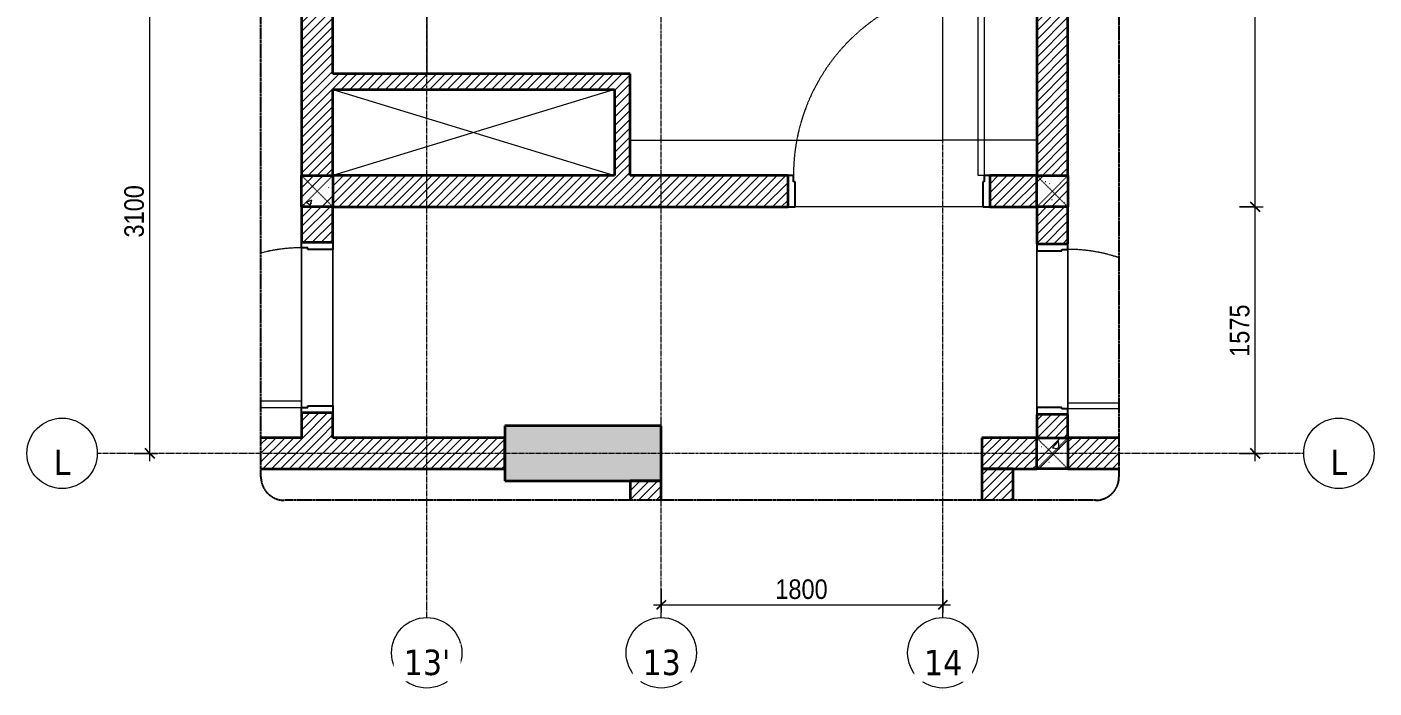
# Model space of a CAD drawing. Header units: millimetres. Extents: x 112507 to 177976, y -4970 to 80839.
# Drawn here: x 131336 to 139949, y 68437 to 72661 of the extents above; entities that cross this region are included whole.
import ezdxf

# ---------------------------------------------------------------- set-up
doc = ezdxf.new("R2010")
doc.units = ezdxf.units.MM
for name, pattern in [('Dash', [6, 3, -3]), ('Dash - Tight', [4.5, 3, -1.5]), ('Grid Line', [22.225, 12.7, -3.175, 3.175, -3.175]), ('Hidden', [7.14375, 4.7625, -2.38125])]:
    doc.linetypes.add(name, pattern=pattern)
for name, color, linetype, lineweight in [('0-2', 250, 'Continuous', 18), ('0-4', 90, 'Continuous', 5), ('A-ANNO-DIMS', 211, 'Continuous', 9), ('A-ANNO-DIMS-50', 211, 'Continuous', 9), ('A-DETL-GENF-1', 250, 'Continuous', 18), ('A-DETL-GENF-2', 92, 'Dash - Tight', 18), ('A-DETL-GENF-4', 92, 'Hidden', 25), ('A-DETL-THIN-1', 250, 'Continuous', 18), ('A-DOOR', 31, 'Continuous', 18), ('A-DOOR-1', 250, 'Continuous', 18), ('A-DOOR-2', 10, 'Continuous', 25), ('A-DOOR-FRAM', 31, 'Continuous', 25), ('A-FLOR', 192, 'Continuous', 18), ('A-FLOR-1', 250, 'Continuous', 18), ('A-WALL-1', 7, 'Continuous', 35), ('A-WALL-3', 113, 'Continuous', 35), ('A-WALL-PATT-1', 254, 'Continuous', 18), ('A-WALL-PATT-2', 111, 'Continuous', 18), ('P-SANR-FIXT-1', 250, 'Continuous', 18), ('P-SANR-FIXT-2', 253, 'Continuous', 18), ('S-COLS', 52, 'Continuous', 18), ('S-COLS-1', 9, 'Continuous', 5), ('S-COLS-2', 7, 'Continuous', 35), ('S-COLS-5', 52, 'Continuous', 35), ('S-COLS-HDLN', 52, 'Dash', 18), ('S-COLS-HDLN-1', 254, 'Continuous', 18), ('S-GRID-1', 1, 'Grid Line', 9), ('S-GRID-IDEN', 1, 'Continuous', 9)]:
    doc.layers.add(name, color=color, linetype=linetype, lineweight=lineweight)
doc.styles.add('Tahoma_B', font='tahomabd.ttf', dxfattribs={"height": 162.5})
doc.styles.add('UTM Avo', font='', dxfattribs={"width": 0.9, "height": 125})
doc.styles.get('UTM Avo').set_extended_font_data('UTM Avo')
doc.dimstyles.new('1_Dim_chi_tiet_2_5', dxfattribs={"dimscale": 304.8, "dimtxt": 124.912619, "dimasz": 0.19685, "dimexe": 0.164042, "dimexo": 0.0625, "dimgap": 0.016404, "dimtad": 1, "dimdec": 0, "dimrnd": 5, "dimzin": 0, "dimdsep": 46, "dimtxsty": 'UTM Avo', "dimblk1": 'OBLIQUE', "dimblk2": 'OBLIQUE', "dimsah": 1, "dimcen": 0.09, "dimdle": 0.164042, "dimazin": 0, "dimtfac": 1, "dimtdec": 4, "dimtix": 1, "dimtmove": 0, "dimatfit": 3, "dimfxl": 0.328084, "dimfxlon": 1, "dimtvp": 1, "dimtolj": 1, "dimtzin": 0, "dimarcsym": 2})
pattern_1 = [(45, (0, 0), (-28.284271, 28.284271), [])]
pattern_2 = [(230, (118952.5, 71611.94), (-364.3679, 31.8783), [38.1, -419.1]), (175, (118952.5, 71611.94), (70.4859, -382.1133), [30.48, -335.28]), (280.451, (118922.13, 71614.6), (-293.885, -350.2334), [32.38, -356.18]), (226.184, (118952.5, 71510.34), (-542.1585, 84.0858), [57.15, -628.65]), (276.636, (118907.3, 71517.34), (-474.8049, -494.8554), [48.57, -534.27]), (171.184, (118952.5, 71510.34), (-474.8102, -494.85), [45.72, -502.92]), (201, (118901.7, 71535.74), (-303.2285, 204.53046), [38.1, -419.1]), (146, (118901.7, 71535.74), (-123.6039, -368.376), [30.48, -335.28]), (251.451, (118876.42, 71552.78), (-426.8341, -163.8427), [32.38, -356.18]), (217.5, (118952.49, 71611.94), (-6.17665, -169.11015), [3.353, -327.863, 3.353, -673.557]), (217.5, (118952.49, 71611.94), (-6.17665, -169.11015), [-334.569, -337.007, 3.353, -333.197]), (187.5, (118952.5, 71611.94), (-133.63888, -200.3615), [3.353, -190.703, 3.353, -448.513]), (187.5, (118952.5, 71611.94), (-133.63888, -200.3615), [-197.409, -320.243, 3.353, -124.917]), (147.5, (119065.78, 71611.94), (-271.18182, 11.45836), [3.353, -123.647, 3.353, -392.887, -525.78]), (147.5, (119065.78, 71611.94), (-271.18182, 11.45836), [-523.24, 3.353, -522.427]), (137.5, (119116.58, 71611.94), (-296.2585, -50.85285), [3.353, -161.747, 3.353, -259.791, -373.38]), (137.5, (119116.58, 71611.94), (-296.2585, -50.85285), [-428.244, 3.353, -370.027]), (225, (118952.5, 71611.94), (125.72359, -125.72359), []), (225, (118952.5, 71421.44), (125.72359, -125.72359), [])]
pattern_3 = [(230, (114252.56, 71611.94), (-364.3679, 31.8783), [38.1, -419.1]), (175, (114252.56, 71611.94), (70.4859, -382.1133), [30.48, -335.28]), (280.451, (114222.2, 71614.6), (-293.885, -350.2334), [32.38, -356.18]), (226.184, (114252.56, 71510.34), (-542.1585, 84.0858), [57.15, -628.65]), (276.636, (114207.4, 71517.34), (-474.805, -494.8554), [48.57, -534.27]), (171.184, (114252.56, 71510.34), (-474.8102, -494.85), [45.72, -502.92]), (201, (114201.76, 71535.74), (-303.2285, 204.53046), [38.1, -419.1]), (146, (114201.76, 71535.74), (-123.6039, -368.376), [30.48, -335.28]), (251.451, (114176.5, 71552.78), (-426.8341, -163.8427), [32.38, -356.18]), (217.5, (114252.56, 71611.94), (-6.17665, -169.11015), [3.353, -327.863, 3.353, -673.557]), (217.5, (114252.56, 71611.94), (-6.17665, -169.11015), [-334.569, -337.007, 3.353, -333.197]), (187.5, (114252.56, 71611.94), (-133.63888, -200.3615), [3.353, -190.703, 3.353, -448.513]), (187.5, (114252.56, 71611.94), (-133.63888, -200.3615), [-197.409, -320.243, 3.353, -124.917]), (147.5, (114365.85, 71611.94), (-271.18182, 11.45836), [3.353, -123.647, 3.353, -392.887, -525.78]), (147.5, (114365.85, 71611.94), (-271.18182, 11.45836), [-523.24, 3.353, -522.427]), (137.5, (114416.65, 71611.94), (-296.2585, -50.85285), [3.353, -161.747, 3.353, -259.791, -373.38]), (137.5, (114416.65, 71611.94), (-296.2585, -50.85285), [-428.244, 3.353, -370.027]), (225, (114252.56, 71611.94), (125.72359, -125.72359), []), (225, (114252.56, 71421.44), (125.72359, -125.72359), [])]
pattern_4 = [(230, (118952.5, 69936.94), (-364.3679, 31.8783), [38.1, -419.1]), (175, (118952.5, 69936.94), (70.4859, -382.1133), [30.48, -335.28]), (280.451, (118922.13, 69939.6), (-293.885, -350.2334), [32.38, -356.18]), (226.184, (118952.5, 69835.34), (-542.1585, 84.0858), [57.15, -628.65]), (276.636, (118907.3, 69842.34), (-474.8049, -494.8554), [48.57, -534.27]), (171.184, (118952.5, 69835.34), (-474.8102, -494.85), [45.72, -502.92]), (201, (118901.7, 69860.74), (-303.2285, 204.53046), [38.1, -419.1]), (146, (118901.7, 69860.74), (-123.6039, -368.376), [30.48, -335.28]), (251.451, (118876.42, 69877.78), (-426.8341, -163.8427), [32.38, -356.18]), (217.5, (118952.49, 69936.94), (-6.17665, -169.11015), [3.353, -327.863, 3.353, -673.557]), (217.5, (118952.49, 69936.94), (-6.17665, -169.11015), [-334.569, -337.007, 3.353, -333.197]), (187.5, (118952.5, 69936.94), (-133.63888, -200.3615), [3.353, -190.703, 3.353, -448.513]), (187.5, (118952.5, 69936.94), (-133.63888, -200.3615), [-197.409, -320.243, 3.353, -124.917]), (147.5, (119065.78, 69936.94), (-271.18182, 11.45836), [3.353, -123.647, 3.353, -392.887, -525.78]), (147.5, (119065.78, 69936.94), (-271.18182, 11.45836), [-523.24, 3.353, -522.427]), (137.5, (119116.58, 69936.94), (-296.2585, -50.85285), [3.353, -161.747, 3.353, -259.791, -373.38]), (137.5, (119116.58, 69936.94), (-296.2585, -50.85285), [-428.244, 3.353, -370.027]), (225, (118952.5, 69936.94), (125.72359, -125.72359), []), (225, (118952.5, 69746.44), (125.72359, -125.72359), [])]
pattern_5 = [(45, (18939.878, 0), (-28.284271, 28.284271), [])]

# ---------------------------------------------------------------- blocks, each defined once
blk = doc.blocks.new('NCV_TKTC_KET CAU_rvt-3-TKCS_THANG BỘ TB5 - MẶT BẰNG TẦNG 8')
at = {"layer": 'S-COLS-1'}
for points in [[(114952.6, 77936.9), (114952.6, 78039), (114552.6, 78039), (114552.6, 77936.9)], [(118652.6, 77936.9), (118652.6, 78036.9), (118252.6, 78036.9), (118252.6, 77936.9)], [(114952.6, 73111.9), (114952.6, 73311.9), (114552.6, 73311.9), (114552.6, 73111.9)], [(118652.6, 73111.9), (118652.6, 73311.9), (118252.6, 73311.9), (118252.6, 73111.9)], [(116452.6, 69761.9), (116452.6, 70111.9), (115452.6, 70111.9), (115452.6, 69761.9)]]:
    blk.add_hatch(color=256, dxfattribs=at).paths.add_polyline_path(points)
at = {"layer": 'A-FLOR-1'}
for p, q in [((118252.2, 78036.9), (118252.2, 74259)), ((118252.4, 78036.9), (118252.4, 74537.4)), ((114752.6, 74737.4), (114252.6, 74737.4)), ((118952.5, 74737.4), (118452.6, 74737.4)), ((118252.6, 73311.9), (118252.6, 74516.9)), ((118852.4, 74516.9), (118852.4, 73311.9)), ((114952.6, 74259), (114952.6, 73311.9)), ((116702.6, 74259), (116502.6, 74259)), ((118252.2, 74259), (116752.6, 74259)), ((114952.6, 73111.9), (114952.6, 72361.9)), ((118252.6, 71936.9), (118252.6, 73111.9)), ((118852.4, 73111.9), (118852.4, 71711.9)), ((116252.6, 71936.9), (118252.6, 71936.9)), ((118852.4, 71936.9), (118252.6, 71936.9))]:
    blk.add_line(p, q, dxfattribs=at)
at = {"layer": 'S-COLS-2'}
for p, q in [((114552.6, 78039), (114552.6, 77936.9)), ((114952.6, 77936.9), (114952.6, 78039)), ((118252.6, 78036.9), (118252.6, 77936.9)), ((118652.6, 77936.9), (118652.6, 78036.9)), ((114552.6, 77936.9), (114952.6, 77936.9)), ((118252.6, 77936.9), (118652.6, 77936.9)), ((114552.6, 73311.9), (114552.6, 73111.9)), ((114952.6, 73311.9), (114552.6, 73311.9)), ((114952.6, 73111.9), (114952.6, 73311.9)), ((118252.6, 73311.9), (118252.6, 73111.9)), ((118652.6, 73311.9), (118252.6, 73311.9)), ((118652.6, 73111.9), (118652.6, 73311.9)), ((114552.6, 73111.9), (114952.6, 73111.9)), ((118252.6, 73111.9), (118652.6, 73111.9)), ((116452.6, 70111.9), (115452.6, 70111.9)), ((115452.6, 70111.9), (115452.6, 69761.9)), ((116452.6, 69761.9), (116452.6, 70111.9)), ((115452.6, 69761.9), (116452.6, 69761.9))]:
    blk.add_line(p, q, dxfattribs=at)
blk = doc.blocks.new('DOOR_CW_01 CANH MO-PANEL KINH - DIG_02-800x2200-CỬA NHÔM KÍNH-401063-TKCS_THANG BỘ TB5 - MẶT BẰNG TẦNG 8')
at = {"layer": 'A-DETL-GENF-1'}
for p, q in [((-347, -182), (-347, -62)), ((-347, -62), (-307, -62)), ((-307, -62), (-307, -182)), ((-307, -182), (-347, -182)), ((-347, -196), (-341, -196)), ((-347, -638), (-347, -196)), ((-341, -196), (-341, -182)), ((-341, -182), (-313, -182)), ((-313, -182), (-313, -196)), ((-307, -196), (-313, -196)), ((-307, -196), (-307, -638)), ((-392, -637), (-392, -716.5)), ((-384, -699.5), (-384, -637)), ((-383.9, -611.2), (-377.3, -615.8)), ((-347, -638), (-341, -638)), ((-307, -652), (-347, -652)), ((-347, -652), (-347, -772)), ((-341, -652), (-341, -638)), ((-313, -652), (-341, -652)), ((-307, -638), (-313, -638)), ((-313, -638), (-313, -652)), ((-307, -772), (-307, -652)), ((-270.1, -611.2), (-276.7, -615.8)), ((-270, -699.5), (-270, -637)), ((-262, -637), (-262, -716.5)), ((-349, -720.5), (-388, -720.5)), ((-349, -703.5), (-380, -703.5)), ((-349, -692.2), (-349, -731.8)), ((-347, -692.2), (-349, -692.2)), ((-349, -731.8), (-347, -731.8)), ((-347, -692.2), (-347, -731.8)), ((-347, -772), (-307, -772)), ((-307, -692.2), (-307, -731.8)), ((-307, -692.2), (-305, -692.2)), ((-305, -731.8), (-307, -731.8)), ((-305, -692.2), (-305, -731.8)), ((-305, -703.5), (-274, -703.5)), ((-305, -720.5), (-266, -720.5))]:
    blk.add_line(p, q, dxfattribs=at)
blk.add_circle((-357, -60), 10, dxfattribs=at)
for centre, radius, start, end in [((-347, -637), 45, 145, 180), ((-347, -637), 37, 145, 180), ((-307, -637), 37, 0, 35), ((-307, -637), 45, 360, 35), ((-388, -716.5), 4, 180, 270), ((-380, -699.5), 4, 180, 270), ((-357, -60), 714, 268, 284.8853), ((-274, -699.5), 4, 270, 0), ((-266, -716.5), 4, 270, 0)]:
    blk.add_arc(centre, radius, start, end, dxfattribs=at)
at = {"layer": 'A-DOOR-1'}
blk.add_line((-357, -50), (-332, -50), dxfattribs=at)
at = {"layer": 'A-DOOR-2'}
for p, q in [((-400, -50), (-400, 50)), ((-400, 50), (-350, 50)), ((-350, 50), (-350, 0)), ((-360, -50), (-400, -50)), ((-360, 0), (-360, -50)), ((-350, 0), (-360, 0))]:
    blk.add_line(p, q, dxfattribs=at)
blk = doc.blocks.new('bonruatreo - Chậu rửa-401074-TKCS_THANG BỘ TB5 - MẶT BẰNG TẦNG 8')
at = {"layer": 'P-SANR-FIXT-2'}
for p, q in [((165, 0), (73.6, 0)), ((198.4, 0), (73.6, 0)), ((218.6, -205), (198.4, 0))]:
    blk.add_line(p, q, dxfattribs=at)
at = {"layer": 'P-SANR-FIXT-2', "flags": 128}
blk.add_lwpolyline([(218.6, -205), (209.7, -246.6), (192.9, -285.8), (168.9, -321), (138.6, -350.9), (103.1, -374.4), (73.6, -386.5)], dxfattribs=at)
at = {"layer": 'P-SANR-FIXT-2'}
blk.add_arc((0, -180), 220, 289.5664, 353.47502, dxfattribs=at)
for points, knots in [([(73.7, -72.6), (74.6, -72.9), (82.4, -75.8), (96.9, -82.1), (116.1, -93.4), (133.8, -107.1), (149.5, -123), (162.5, -141.2), (172.4, -161.2), (178.6, -182.7), (180, -197.6), (180, -205)], [-0.3533386, -0.3533386, -0.3533386, -0.3533386, -0.3478261, -0.3043478, -0.2608696, -0.2173913, -0.173913, -0.1304348, -0.0869565, -0.0434783, 0, 0, 0, 0]), ([(180, -205), (180, -212.4), (178.6, -227.3), (172.4, -248.8), (162.5, -268.8), (149.5, -287), (133.8, -302.9), (116.1, -316.6), (96.9, -327.9), (82.4, -334.2), (74.6, -337.1), (73.7, -337.4)], [-1, -1, -1, -1, -0.9565217, -0.9130435, -0.8695652, -0.826087, -0.7826087, -0.7391304, -0.6956522, -0.6521739, -0.6466614, -0.6466614, -0.6466614, -0.6466614])]:
    blk.add_open_spline(points, degree=3, knots=knots, dxfattribs=at)
blk = doc.blocks.new('DOOR_CW_01 CANH MO-PANEL KINH - DIG_02-800x2200-CỬA NHÔM KÍNH-400864-TKCS_THANG BỘ TB5 - MẶT BẰNG TẦNG 8')
at = {"layer": 'A-DETL-GENF-1'}
for p, q in [((-392, 637), (-392, 716.5)), ((-349, 720.5), (-388, 720.5)), ((-384, 699.5), (-384, 637)), ((-349, 703.5), (-380, 703.5)), ((-349, 731.8), (-347, 731.8)), ((-349, 692.2), (-349, 731.8)), ((-347, 692.2), (-349, 692.2)), ((-347, 772), (-307, 772)), ((-347, 652), (-347, 772)), ((-347, 692.2), (-347, 731.8)), ((-307, 772), (-307, 652)), ((-307, 692.2), (-307, 731.8)), ((-305, 731.8), (-307, 731.8)), ((-307, 692.2), (-305, 692.2)), ((-305, 692.2), (-305, 731.8)), ((-305, 720.5), (-266, 720.5)), ((-305, 703.5), (-274, 703.5)), ((-270, 699.5), (-270, 637)), ((-262, 637), (-262, 716.5)), ((-383.9, 611.2), (-377.3, 615.8)), ((-307, 652), (-347, 652)), ((-347, 638), (-341, 638)), ((-347, 638), (-347, 196)), ((-313, 652), (-341, 652)), ((-341, 652), (-341, 638)), ((-313, 638), (-313, 652)), ((-307, 638), (-313, 638)), ((-307, 196), (-307, 638)), ((-270.1, 611.2), (-276.7, 615.8)), ((-347, 196), (-341, 196)), ((-307, 182), (-347, 182)), ((-347, 182), (-347, 62)), ((-341, 196), (-341, 182)), ((-341, 182), (-313, 182)), ((-307, 196), (-313, 196)), ((-313, 182), (-313, 196)), ((-307, 62), (-307, 182)), ((-347, 62), (-307, 62))]:
    blk.add_line(p, q, dxfattribs=at)
blk.add_circle((-357, 60), 10, dxfattribs=at)
for centre, radius, start, end in [((-388, 716.5), 4, 90, 180), ((-380, 699.5), 4, 90, 180), ((-357, 60), 714, 80.54318, 92), ((-274, 699.5), 4, 0, 90), ((-266, 716.5), 4, 0, 90), ((-347, 637), 45, 180, 215), ((-347, 637), 37, 180, 215), ((-307, 637), 37, 325, 0), ((-307, 637), 45, 325, 0)]:
    blk.add_arc(centre, radius, start, end, dxfattribs=at)
at = {"layer": 'A-DOOR-1'}
blk.add_line((-357, 50), (-332, 50), dxfattribs=at)
at = {"layer": 'A-DOOR-2'}
for p, q in [((-360, 50), (-400, 50)), ((-400, 50), (-400, -50)), ((-360, 0), (-360, 50)), ((-350, 0), (-360, 0)), ((-350, -50), (-350, 0)), ((-400, -50), (-350, -50))]:
    blk.add_line(p, q, dxfattribs=at)
blk = doc.blocks.new('bonruatreo - Chậu rửa-348246-TKCS_THANG BỘ TB5 - MẶT BẰNG TẦNG 8')
at = {"layer": 'P-SANR-FIXT-2'}
for p, q in [((198.4, 0), (218.6, 205)), ((165, 0), (140, 0)), ((140, 0), (198.4, 0))]:
    blk.add_line(p, q, dxfattribs=at)
at = {"layer": 'P-SANR-FIXT-2', "flags": 128}
blk.add_lwpolyline([(140, 349.3), (168, 322), (192.2, 287), (209.2, 247.9), (218.4, 206.4), (218.6, 205)], dxfattribs=at)
at = {"layer": 'P-SANR-FIXT-2'}
blk.add_arc((0, 180), 220, 6.52498, 50.19687, dxfattribs=at)
for points, knots in [([(140.3, 296.2), (143.3, 293.1), (151.3, 284.5), (162.5, 268.8), (172.4, 248.8), (178.6, 227.3), (180, 212.4), (180, 205)], [-0.1991814, -0.1991814, -0.1991814, -0.1991814, -0.173913, -0.1304348, -0.0869565, -0.0434783, 0, 0, 0, 0]), ([(180, 205), (180, 197.6), (178.6, 182.7), (172.4, 161.2), (162.5, 141.2), (151.3, 125.5), (143.3, 116.9), (140.3, 113.8)], [-1, -1, -1, -1, -0.9565217, -0.9130435, -0.8695652, -0.826087, -0.8008186, -0.8008186, -0.8008186, -0.8008186])]:
    blk.add_open_spline(points, degree=3, knots=knots, dxfattribs=at)
blk = doc.blocks.new('NCV_TKTC_TANG 6 - 8_rvt-8-TKCS_THANG BỘ TB5 - MẶT BẰNG TẦNG 8')
at = {"layer": 'A-WALL-PATT-1'}
h = blk.add_hatch(dxfattribs=at)
h.set_pattern_fill('FP_1', color=256, style=0, pattern_type=2)
h.set_pattern_definition(pattern_1)
h.paths.add_polyline_path([(114152.6, 75236.9), (114152.6, 75336.9), (114052.6, 75336.9), (114052.6, 75236.9)])
h = blk.add_hatch(dxfattribs=at)
h.set_pattern_fill('FP_1', color=256, style=0, pattern_type=2)
h.set_pattern_definition(pattern_1)
h.paths.add_polyline_path([(119152.5, 75236.9), (119152.5, 75336.9), (119052.5, 75336.9), (119052.5, 75236.9)])
h = blk.add_hatch(dxfattribs=at)
h.set_pattern_fill('FP_1', color=256, style=0, pattern_type=2)
h.set_pattern_definition(pattern_1)
h.paths.add_polyline_path([(114152.6, 73236.9), (114152.6, 73336.9), (113892.6, 73336.9), (113892.6, 73236.9)])
h = blk.add_hatch(dxfattribs=at)
h.set_pattern_fill('FP_1', color=256, style=0, pattern_type=2)
h.set_pattern_definition(pattern_1)
h.paths.add_polyline_path([(119052.5, 73236.9), (119378.9, 73236.9), (119378.9, 73336.9), (119052.5, 73336.9), (119052.5, 73274.8)])
at = {"layer": 'A-DETL-THIN-1'}
for p, q in [((114152.6, 73340.4), (113892.6, 73340.4)), ((119052.5, 73340.4), (119378.9, 73340.4))]:
    blk.add_line(p, q, dxfattribs=at)
at = {"layer": 'A-FLOR-1'}
for p, q in [((113892.6, 75336.9), (114002.6, 75336.9)), ((114002.6, 75336.9), (113892.6, 75336.9)), ((119202.5, 75336.9), (119378.9, 75336.9)), ((119378.9, 75336.9), (119202.5, 75336.9)), ((113892.6, 75236.9), (114012.6, 75236.9)), ((119192.5, 75236.9), (119378.9, 75236.9)), ((114152.4, 71277.4), (114152.4, 70187.4)), ((114152.6, 70230.3), (114152.6, 71250.3)), ((114352.4, 70240.3), (114352.4, 71240.3)), ((118852.6, 71230.3), (118852.6, 70230.3)), ((119052.5, 71240.3), (119052.5, 70220.3)), ((119052.6, 70187.4), (119052.6, 71277.4))]:
    blk.add_line(p, q, dxfattribs=at)
at = {"layer": 'A-WALL-1'}
for p, q in [((114152.6, 75336.9), (114052.6, 75336.9)), ((114052.6, 75336.9), (114052.6, 75236.9)), ((114152.6, 75236.9), (114152.6, 75336.9)), ((119152.5, 75336.9), (119052.5, 75336.9)), ((119052.5, 75336.9), (119052.5, 75236.9)), ((119152.5, 75236.9), (119152.5, 75336.9)), ((114052.6, 75236.9), (114152.6, 75236.9)), ((119052.5, 75236.9), (119152.5, 75236.9)), ((114152.6, 73336.9), (113892.6, 73336.9)), ((114152.6, 73236.9), (114152.6, 73336.9)), ((119378.9, 73336.9), (119052.5, 73336.9)), ((119052.5, 73336.9), (119052.5, 73236.9)), ((113892.6, 73236.9), (114152.6, 73236.9)), ((119052.5, 73236.9), (119378.9, 73236.9))]:
    blk.add_line(p, q, dxfattribs=at)
at = {"layer": 'A-DOOR-1', "rotation": 180}
blk.add_blockref('DOOR_CW_01 CANH MO-PANEL KINH - DIG_02-800x2200-CỬA NHÔM KÍNH-400864-TKCS_THANG BỘ TB5 - MẶT BẰNG TẦNG 8', (113652.6, 75286.9), dxfattribs=at)
at = {"layer": 'A-DOOR-1'}
blk.add_blockref('DOOR_CW_01 CANH MO-PANEL KINH - DIG_02-800x2200-CỬA NHÔM KÍNH-401063-TKCS_THANG BỘ TB5 - MẶT BẰNG TẦNG 8', (119552.5, 75286.9), dxfattribs=at)
at = {"layer": 'P-SANR-FIXT-1', "rotation": 180}
blk.add_blockref('bonruatreo - Chậu rửa-401074-TKCS_THANG BỘ TB5 - MẶT BẰNG TẦNG 8', (119452.5, 73346.9), dxfattribs=at)
at = {"layer": 'P-SANR-FIXT-1'}
blk.add_blockref('bonruatreo - Chậu rửa-348246-TKCS_THANG BỘ TB5 - MẶT BẰNG TẦNG 8', (113752.6, 73346.9), dxfattribs=at)
blk = doc.blocks.new('G1_SOF - BO TRU - 200x200-3056269-TKCS_THANG BỘ TB5 - MẶT BẰNG TẦNG 8')
at = {"layer": 'S-COLS-HDLN-1'}
h = blk.add_hatch(dxfattribs=at)
h.set_pattern_fill('FP_3', color=256, style=0, pattern_type=2)
h.set_pattern_definition(pattern_2)
h.paths.add_polyline_path([(-100, 100), (-100, -100), (100, -100), (100, 100)])
h = blk.add_hatch(dxfattribs=at)
h.set_pattern_fill('FP_3', color=256, style=0, pattern_type=2)
h.set_pattern_definition(pattern_2)
h.paths.add_polyline_path([(-100, 100), (-100, -100), (100, -100), (100, 100)])
at = {"layer": 'S-COLS-5'}
for p, q in [((-100, 100), (100, 100)), ((-100, -100), (-100, 100)), ((100, 100), (100, -100)), ((100, -100), (-100, -100))]:
    blk.add_line(p, q, dxfattribs=at)
at = {"layer": 'S-COLS-HDLN'}
for p, q in [((100, -100), (-100, 100)), ((-100, -100), (100, 100))]:
    blk.add_line(p, q, dxfattribs=at)
blk = doc.blocks.new('G1_SOF - BO TRU - 200x200-V12-TKCS_THANG BỘ TB5 - MẶT BẰNG TẦNG 8')
at = {"layer": 'S-COLS-HDLN-1'}
h = blk.add_hatch(dxfattribs=at)
h.set_pattern_fill('FP_4', color=256, style=0, pattern_type=2)
h.set_pattern_definition(pattern_3)
h.paths.add_polyline_path([(-100, 100), (-100, -100), (100, -100), (100, 100)])
h = blk.add_hatch(dxfattribs=at)
h.set_pattern_fill('FP_4', color=256, style=0, pattern_type=2)
h.set_pattern_definition(pattern_3)
h.paths.add_polyline_path([(-100, 100), (-100, -100), (100, -100), (100, 100)])
at = {"layer": 'S-COLS-5'}
for p, q in [((-100, 100), (100, 100)), ((-100, -100), (-100, 100)), ((100, 100), (100, -100)), ((100, -100), (-100, -100))]:
    blk.add_line(p, q, dxfattribs=at)
at = {"layer": 'S-COLS-HDLN'}
for p, q in [((100, -100), (-100, 100)), ((-100, -100), (100, 100))]:
    blk.add_line(p, q, dxfattribs=at)
blk = doc.blocks.new('G1_SOF - BO TRU - 200x200-V13-TKCS_THANG BỘ TB5 - MẶT BẰNG TẦNG 8')
at = {"layer": 'S-COLS-HDLN-1'}
h = blk.add_hatch(dxfattribs=at)
h.set_pattern_fill('FP_5', color=256, style=0, pattern_type=2)
h.set_pattern_definition(pattern_4)
h.paths.add_polyline_path([(-100, 100), (-100, -100), (100, -100), (100, 100)])
h = blk.add_hatch(dxfattribs=at)
h.set_pattern_fill('FP_5', color=256, style=0, pattern_type=2)
h.set_pattern_definition(pattern_4)
h.paths.add_polyline_path([(-100, 100), (-100, -100), (100, -100), (100, 100)])
at = {"layer": 'S-COLS-5'}
for p, q in [((-100, 100), (100, 100)), ((-100, -100), (-100, 100)), ((100, 100), (100, -100)), ((100, -100), (-100, -100))]:
    blk.add_line(p, q, dxfattribs=at)
at = {"layer": 'S-COLS-HDLN'}
for p, q in [((100, -100), (-100, 100)), ((-100, -100), (100, 100))]:
    blk.add_line(p, q, dxfattribs=at)
blk = doc.blocks.new('FD_01 - FD_01-1200x2200mm-1787917-TKCS_THANG BỘ TB5 - MẶT BẰNG TẦNG 8')
at = {"layer": 'A-DETL-GENF-2'}
for p, q in [((570, 100), (570, 1320)), ((570, 1320), (610, 1320)), ((610, 1320), (610, 100)), ((610, 100), (570, 100))]:
    blk.add_line(p, q, dxfattribs=at)
blk.add_arc((610, 100), 1220, 91.87889, 180, dxfattribs=at)
at = {"layer": 'A-DOOR-FRAM'}
for p, q in [((-610, 100), (-645, 100)), ((-645, 100), (-645, -100)), ((-610, 60), (-610, 100)), ((645, 100), (610, 100)), ((610, 100), (610, 60)), ((645, -100), (645, 100)), ((-600, 60), (-610, 60)), ((-600, -100), (-600, 60)), ((610, 60), (600, 60)), ((600, 60), (600, -100)), ((-645, -100), (-600, -100)), ((600, -100), (645, -100))]:
    blk.add_line(p, q, dxfattribs=at)
blk = doc.blocks.new('FD_05 - FD_05-1000x2200mm-835434-TKCS_THANG BỘ TB5 - MẶT BẰNG TẦNG 8')
at = {"layer": 'A-DETL-GENF-2'}
for p, q in [((470, 100), (470, 426.4)), ((510, 426.4), (510, 100)), ((510, 100), (470, 100))]:
    blk.add_line(p, q, dxfattribs=at)
blk.add_arc((510, 100), 1020, 161.3162, 180, dxfattribs=at)
at = {"layer": 'A-DOOR-FRAM'}
for p, q in [((-510, 100), (-545, 100)), ((-545, 100), (-545, -100)), ((-510, 60), (-510, 100)), ((545, 100), (510, 100)), ((510, 100), (510, 60)), ((545, -100), (545, 100)), ((-500, 60), (-510, 60)), ((-500, -100), (-500, 60)), ((510, 60), (500, 60)), ((500, 60), (500, -100)), ((-545, -100), (-500, -100)), ((500, -100), (545, -100))]:
    blk.add_line(p, q, dxfattribs=at)
blk = doc.blocks.new('FD_05 - FD_05-1000x2200mm-835433-TKCS_THANG BỘ TB5 - MẶT BẰNG TẦNG 8')
at = {"layer": 'A-DETL-GENF-2'}
for p, q in [((510, -100), (470, -100)), ((470, -100), (470, -360)), ((510, -360), (510, -100))]:
    blk.add_line(p, q, dxfattribs=at)
blk.add_arc((510, -100), 1020, 180, 194.78543, dxfattribs=at)
at = {"layer": 'A-DOOR-FRAM'}
for p, q in [((-545, 100), (-500, 100)), ((-545, -100), (-545, 100)), ((-500, 100), (-500, -60)), ((500, 100), (545, 100)), ((500, -60), (500, 100)), ((545, 100), (545, -100)), ((-500, -60), (-510, -60)), ((-510, -60), (-510, -100)), ((510, -60), (500, -60)), ((510, -100), (510, -60)), ((-510, -100), (-545, -100)), ((545, -100), (510, -100))]:
    blk.add_line(p, q, dxfattribs=at)
blk = doc.blocks.new('BORDER VIEW - BORDER VIEW-3764658-TKCS_THANG BỘ TB5 - MẶT BẰNG TẦNG 8')
at = {"layer": 'A-DETL-GENF-4'}
for p, q in [((150, 9763.8), (5336.3, 9763.8)), ((0, 150), (0, 9613.8)), ((5486.3, 9613.8), (5486.3, 150)), ((5336.3, 0), (150, 0))]:
    blk.add_line(p, q, dxfattribs=at)
for centre, start, end in [((150, 9613.8), 90, 180), ((5336.3, 9613.8), 360, 90), ((150, 150), 180, 270), ((5336.3, 150), 270, 0)]:
    blk.add_arc(centre, 150, start, end, dxfattribs=at)
blk = doc.blocks.new('Grid - M_Grid Head - Circle-353313-TKCS_THANG BỘ TB5 - MẶT BẰNG TẦNG 8')
at = {"layer": 'S-GRID-IDEN'}
blk.add_circle((0, 0), 4.5, dxfattribs=at)
blk = doc.blocks.new('DIMBLOCK84-TKCS_THANG BỘ TB5 - MẶT BẰNG TẦNG 8')
at = {"layer": 'A-ANNO-DIMS-50'}
for p, q in [((139089.7, 71511.9), (139239.7, 71511.9)), ((139189.7, 71511.9), (139089.7, 71511.9)), ((139189.7, 69886.9), (139189.7, 71511.9)), ((139089.7, 69936.9), (139239.7, 69936.9)), ((139189.7, 69936.9), (139089.7, 69936.9))]:
    blk.add_line(p, q, dxfattribs=at)
at = {"layer": 'A-ANNO-DIMS-50', "lineweight": 25}
for p, q in [((139189.7, 71511.9), (139159.7, 71541.9)), ((139189.7, 71511.9), (139219.7, 71481.9)), ((139189.7, 69936.9), (139159.7, 69966.9)), ((139189.7, 69936.9), (139219.7, 69906.9))]:
    blk.add_line(p, q, dxfattribs=at)
at = {"layer": 'A-ANNO-DIMS-50', "color": 0, "insert": (139027.3, 70553.3), "char_height": 125, "width": 410.824, "attachment_point": 1, "rotation": 90, "line_spacing_factor": 1.110334, "style": 'UTM Avo'}
blk.add_mtext('1575', dxfattribs=at)
blk = doc.blocks.new('_Oblique')
at = {"color": 0, "linetype": 'ByBlock', "lineweight": -2}
blk.add_line((-0.5, -0.5), (0.5, 0.5), dxfattribs=at)
blk = doc.blocks.new('DIMBLOCK85-TKCS_THANG BỘ TB5 - MẶT BẰNG TẦNG 8')
at = {"layer": 'A-ANNO-DIMS-50'}
for p, q in [((139089.7, 78236.9), (139239.7, 78236.9)), ((139189.7, 78236.9), (139089.7, 78236.9)), ((139189.7, 71511.9), (139189.7, 78286.9)), ((139089.7, 71511.9), (139239.7, 71511.9)), ((139189.7, 71511.9), (139089.7, 71511.9))]:
    blk.add_line(p, q, dxfattribs=at)
at = {"layer": 'A-ANNO-DIMS-50', "lineweight": 25}
for p, q in [((139189.7, 78236.9), (139159.7, 78266.9)), ((139189.7, 78236.9), (139219.7, 78206.9)), ((139189.7, 71511.9), (139159.7, 71541.9)), ((139189.7, 71511.9), (139219.7, 71481.9))]:
    blk.add_line(p, q, dxfattribs=at)
at = {"layer": 'A-ANNO-DIMS-50', "color": 0, "insert": (139027.3, 74703.3), "char_height": 125, "width": 410.824, "attachment_point": 1, "rotation": 90, "line_spacing_factor": 1.110334, "style": 'UTM Avo'}
blk.add_mtext('6725', dxfattribs=at)
blk = doc.blocks.new('DIMBLOCK86-TKCS_THANG BỘ TB5 - MẶT BẰNG TẦNG 8')
at = {"layer": 'A-ANNO-DIMS-50', "lineweight": 25}
for p, q in [((132121.3, 73036.9), (132091.3, 73066.9)), ((132121.3, 73036.9), (132151.3, 73006.9)), ((132121.3, 69936.9), (132091.3, 69966.9)), ((132121.3, 69936.9), (132151.3, 69906.9))]:
    blk.add_line(p, q, dxfattribs=at)
at = {"layer": 'A-ANNO-DIMS-50'}
for p, q in [((132021.3, 73036.9), (132171.3, 73036.9)), ((132121.3, 73036.9), (132021.3, 73036.9)), ((132121.3, 69886.9), (132121.3, 73036.9)), ((132021.3, 69936.9), (132171.3, 69936.9)), ((132121.3, 69936.9), (132021.3, 69936.9))]:
    blk.add_line(p, q, dxfattribs=at)
at = {"layer": 'A-ANNO-DIMS-50', "color": 0, "insert": (131958.9, 71315.7), "char_height": 125, "width": 410.824, "attachment_point": 1, "rotation": 90, "line_spacing_factor": 1.110334, "style": 'UTM Avo'}
blk.add_mtext('3100', dxfattribs=at)
blk = doc.blocks.new('DIMBLOCK91-TKCS_THANG BỘ TB5 - MẶT BẰNG TẦNG 8')
at = {"layer": 'A-ANNO-DIMS-50'}
for p, q in [((135392.4, 69069.3), (135392.4, 68919.3)), ((135392.4, 68969.3), (135392.4, 69069.3)), ((137192.4, 69069.3), (137192.4, 68919.3)), ((137192.4, 68969.3), (137192.4, 69069.3)), ((135342.4, 68969.3), (137242.4, 68969.3))]:
    blk.add_line(p, q, dxfattribs=at)
at = {"layer": 'A-ANNO-DIMS-50', "lineweight": 25}
for p, q in [((135392.4, 68969.3), (135422.4, 68999.3)), ((137192.4, 68969.3), (137222.4, 68999.3)), ((135392.4, 68969.3), (135362.4, 68939.3)), ((137192.4, 68969.3), (137162.4, 68939.3))]:
    blk.add_line(p, q, dxfattribs=at)
at = {"layer": 'A-ANNO-DIMS-50', "color": 0, "insert": (136121.3, 69131.6), "char_height": 125, "width": 410.824, "attachment_point": 1, "line_spacing_factor": 1.110334, "style": 'UTM Avo'}
blk.add_mtext('1800', dxfattribs=at)

msp = doc.modelspace()

# ---------------------------------------------------------------- hatches: boundary and pattern name
at = {"layer": 'A-WALL-PATT-2'}
h = msp.add_hatch(dxfattribs=at)
h.set_pattern_fill('FP_1', color=256, style=0, pattern_type=2)
h.set_pattern_definition(pattern_5)
h.paths.add_polyline_path([(133292.4, 70036.9), (133292.4, 70195.3), (133092.4, 70195.3), (133092.4, 70036.9)])
h.paths.add_polyline_path([(133292.4, 71285.3), (133292.4, 71511.9), (133092.4, 71511.9), (133092.4, 71285.3)])
h.paths.add_polyline_path([(133292.4, 71711.9), (133292.4, 74516.9), (133092.4, 74516.9), (133092.4, 71711.9), (133179.8, 71711.9)])
h = msp.add_hatch(dxfattribs=at)
h.set_pattern_fill('FP_1', color=256, style=0, pattern_type=2)
h.set_pattern_definition(pattern_5)
h.paths.add_polyline_path([(137992.4, 70036.9), (137992.4, 70185.3), (137792.4, 70185.3), (137792.4, 70036.9)])
h.paths.add_polyline_path([(137992.4, 71275.3), (137992.4, 71511.9), (137792.4, 71511.9), (137792.4, 71275.3)])
h.paths.add_polyline_path([(137944.8, 71711.9), (137992.4, 71711.9), (137992.4, 74516.9), (137792.4, 74516.9), (137792.4, 71711.9)])
h = msp.add_hatch(dxfattribs=at)
h.set_pattern_fill('FP_1', color=256, style=0, pattern_type=2)
h.set_pattern_definition(pattern_5)
h.paths.add_polyline_path([(133292.4, 72261.9), (135092.4, 72261.9), (135092.4, 72361.9), (133292.4, 72361.9)])
h = msp.add_hatch(dxfattribs=at)
h.set_pattern_fill('FP_1', color=256, style=0, pattern_type=2)
h.set_pattern_definition(pattern_5)
h.paths.add_polyline_path([(135092.4, 71711.9), (135192.4, 71711.9), (135192.4, 72361.9), (135092.4, 72361.9), (135092.4, 72046.6)])
h = msp.add_hatch(dxfattribs=at)
h.set_pattern_fill('FP_1', color=256, style=0, pattern_type=2)
h.set_pattern_definition(pattern_5)
h.paths.add_polyline_path([(133292.4, 71511.9), (135192.4, 71511.9), (135192.4, 71711.9), (133292.4, 71711.9)])
h = msp.add_hatch(dxfattribs=at)
h.set_pattern_fill('FP_1', color=256, style=0, pattern_type=2)
h.set_pattern_definition(pattern_5)
h.paths.add_polyline_path([(135192.4, 71511.9), (136202.4, 71511.9), (136202.4, 71711.9), (135192.4, 71711.9)])
h.paths.add_polyline_path([(137792.4, 71511.9), (137792.4, 71711.9), (137492.4, 71711.9), (137492.4, 71511.9)])
h = msp.add_hatch(dxfattribs=at)
h.set_pattern_fill('FP_1', color=256, style=0, pattern_type=2)
h.set_pattern_definition(pattern_5)
h.paths.add_polyline_path([(134392.4, 69836.9), (134392.4, 70036.9), (132832.4, 70036.9), (132832.4, 69836.9), (134174.4, 69836.9)])
h = msp.add_hatch(dxfattribs=at)
h.set_pattern_fill('FP_1', color=256, style=0, pattern_type=2)
h.set_pattern_definition(pattern_5)
h.paths.add_polyline_path([(138318.7, 69836.9), (138318.7, 70036.9), (137992.4, 70036.9), (137992.4, 69836.9)])
h.paths.add_polyline_path([(137442.4, 69836.9), (137792.4, 69836.9), (137792.4, 70036.9), (137442.4, 70036.9)])
h = msp.add_hatch(dxfattribs=at)
h.set_pattern_fill('FP_1', color=256, style=0, pattern_type=2)
h.set_pattern_definition(pattern_5)
h.paths.add_polyline_path([(137642.4, 69636.9), (137642.4, 69836.9), (137442.4, 69836.9), (137442.4, 69636.9)])
h = msp.add_hatch(dxfattribs=at)
h.set_pattern_fill('FP_1', color=256, style=0, pattern_type=2)
h.set_pattern_definition(pattern_5)
h.paths.add_polyline_path([(135392.4, 69636.9), (135392.4, 69761.9), (135192.4, 69761.9), (135192.4, 69636.9), (135196.2, 69636.9)])

# ---------------------------------------------------------------- linework, layer by layer
at = {"layer": '0-2'}
for p, q in [((135092.4, 72261.9), (133292.4, 71711.9)), ((133292.4, 72261.9), (135092.4, 71711.9))]:
    msp.add_line(p, q, dxfattribs=at)
at = {"layer": 'A-FLOR'}
for p, q in [((137447.4, 71511.9), (136247.4, 71511.9)), ((133292.4, 71240.3), (133292.4, 70240.3)), ((137792.4, 70230.3), (137792.4, 71230.3)), ((137442.4, 69636.9), (137442.4, 69836.9))]:
    msp.add_line(p, q, dxfattribs=at)
at = {"layer": 'A-WALL-3'}
for p, q in [((137992.4, 71711.9), (137992.4, 75337.4)), ((133092.4, 74516.9), (133092.4, 71711.9)), ((133292.4, 72361.9), (133292.4, 73111.8)), ((137792.4, 73111.9), (137792.4, 71711.9)), ((135192.4, 72361.9), (133292.4, 72361.9)), ((135192.4, 71711.9), (135192.4, 72361.9)), ((133292.4, 72261.9), (135092.4, 72261.9)), ((133292.4, 71711.9), (133292.4, 72261.9)), ((135092.4, 72261.9), (135092.4, 71711.9)), ((135092.4, 71711.9), (133292.4, 71711.9)), ((136202.4, 71711.9), (135192.4, 71711.9)), ((136202.4, 71511.9), (136202.4, 71711.9)), ((137792.4, 71711.9), (137492.4, 71711.9)), ((137492.4, 71711.9), (137492.4, 71511.9)), ((133092.4, 71511.9), (133092.4, 71285.3)), ((133292.4, 71511.9), (136202.4, 71511.9)), ((133292.4, 71285.3), (133292.4, 71511.9)), ((137492.4, 71511.9), (137792.4, 71511.9)), ((137792.4, 71511.9), (137792.4, 71275.3)), ((137992.4, 71275.3), (137992.4, 71511.9)), ((133092.4, 71285.3), (133292.4, 71285.3)), ((137792.4, 71275.3), (137992.4, 71275.3)), ((133092.4, 70195.3), (133092.4, 70036.9)), ((133292.4, 70195.3), (133092.4, 70195.3)), ((133292.4, 70036.9), (133292.4, 70195.3)), ((137792.4, 70185.3), (137792.4, 70036.9)), ((137992.4, 70185.3), (137792.4, 70185.3)), ((137992.4, 70036.9), (137992.4, 70185.3)), ((133092.4, 70036.9), (132832.4, 70036.9)), ((134392.4, 70036.9), (133292.4, 70036.9)), ((134392.4, 69836.9), (134392.4, 70036.9)), ((137792.4, 70036.9), (137442.4, 70036.9)), ((137442.4, 70036.9), (137442.4, 69836.9)), ((138318.7, 70036.9), (137992.4, 70036.9)), ((132832.4, 69836.9), (134392.4, 69836.9)), ((137442.4, 69836.9), (137792.4, 69836.9)), ((137442.4, 69836.9), (137442.4, 69636.9)), ((137642.4, 69836.9), (137442.4, 69836.9)), ((137642.4, 69636.9), (137642.4, 69836.9)), ((137992.4, 69836.9), (138318.7, 69836.9)), ((135192.4, 69761.9), (135192.4, 69636.9)), ((135392.4, 69761.9), (135192.4, 69761.9)), ((135392.4, 69636.9), (135392.4, 69761.9))]:
    msp.add_line(p, q, dxfattribs=at)
at = {"layer": 'S-GRID-1'}
for p, q in [((133892.4, 70137.5), (133892.4, 79113.1)), ((135392.4, 70137.5), (135392.4, 79113.1)), ((137192.4, 70137.5), (137192.4, 79113.1)), ((133892.4, 68887.5), (133892.4, 70137.5)), ((135392.4, 68887.5), (135392.4, 70137.5)), ((137192.4, 68887.5), (137192.4, 70137.5)), ((133036.4, 69936.9), (131786.4, 69936.9)), ((138249.5, 69936.9), (133036.4, 69936.9)), ((139499.5, 69936.9), (138249.5, 69936.9))]:
    msp.add_line(p, q, dxfattribs=at)

# ---------------------------------------------------------------- block references
at = {"layer": '0-4'}
for name in ['NCV_TKTC_KET CAU_rvt-3-TKCS_THANG BỘ TB5 - MẶT BẰNG TẦNG 8', 'NCV_TKTC_TANG 6 - 8_rvt-8-TKCS_THANG BỘ TB5 - MẶT BẰNG TẦNG 8']:
    msp.add_blockref(name, (18939.9, 0), dxfattribs=at)
at = {"layer": 'A-DETL-GENF-2'}
msp.add_blockref('BORDER VIEW - BORDER VIEW-3764658-TKCS_THANG BỘ TB5 - MẶT BẰNG TẦNG 8', (132832.4, 69636.9), dxfattribs=at)
at = {"layer": 'A-DOOR'}
msp.add_blockref('FD_01 - FD_01-1200x2200mm-1787917-TKCS_THANG BỘ TB5 - MẶT BẰNG TẦNG 8', (136847.4, 71611.9), dxfattribs=at)
at = {"layer": 'A-DOOR', "rotation": 270.0000000000001}
for name, p in [('FD_05 - FD_05-1000x2200mm-835433-TKCS_THANG BỘ TB5 - MẶT BẰNG TẦNG 8', (133192.4, 70740.3)), ('FD_05 - FD_05-1000x2200mm-835434-TKCS_THANG BỘ TB5 - MẶT BẰNG TẦNG 8', (137892.4, 70730.3))]:
    msp.add_blockref(name, p, dxfattribs=at)
at = {"layer": 'S-COLS', "rotation": 180}
for name, p in [('G1_SOF - BO TRU - 200x200-V12-TKCS_THANG BỘ TB5 - MẶT BẰNG TẦNG 8', (133192.4, 71611.9)), ('G1_SOF - BO TRU - 200x200-3056269-TKCS_THANG BỘ TB5 - MẶT BẰNG TẦNG 8', (137892.4, 71611.9)), ('G1_SOF - BO TRU - 200x200-V13-TKCS_THANG BỘ TB5 - MẶT BẰNG TẦNG 8', (137892.4, 69936.9))]:
    msp.add_blockref(name, p, dxfattribs=at)
at = {"layer": 'S-GRID-IDEN', "xscale": 49.99999999999998, "yscale": 49.99999999999998, "zscale": 49.99999999999998, "rotation": 89.9999999999998}
for p in [(131561.4, 69936.9), (139724.5, 69936.9)]:
    msp.add_blockref('Grid - M_Grid Head - Circle-353313-TKCS_THANG BỘ TB5 - MẶT BẰNG TẦNG 8', p, dxfattribs=at)
at = {"layer": 'S-GRID-IDEN', "xscale": 49.99999999999998, "yscale": 49.99999999999998, "zscale": 49.99999999999998}
for p in [(133892.4, 68662.5), (135392.4, 68662.5), (137192.4, 68662.5)]:
    msp.add_blockref('Grid - M_Grid Head - Circle-353313-TKCS_THANG BỘ TB5 - MẶT BẰNG TẦNG 8', p, dxfattribs=at)

# ---------------------------------------------------------------- dimensions: what is measured, and where the dimension line sits
at = {"layer": 'A-ANNO-DIMS'}
for base, p1, p2, override, picture, middle in [((139189.7, 78236.9), (139089.7, 71511.9), (139089.7, 78236.9), {"dimpost": '<>', "dimfxl": 6725}, 'DIMBLOCK85-TKCS_THANG BỘ TB5 - MẶT BẰNG TẦNG 8', (139120, 74874.4)), ((132121.3, 73036.9), (132021.3, 69936.9), (132021.3, 73036.9), {"dimpost": '<>', "dimfxl": 3099.949304}, 'DIMBLOCK86-TKCS_THANG BỘ TB5 - MẶT BẰNG TẦNG 8', (132051.6, 71486.9)), ((139189.7, 71511.9), (139089.7, 69936.9), (139089.7, 71511.9), {"dimpost": '<>', "dimfxl": 1575}, 'DIMBLOCK84-TKCS_THANG BỘ TB5 - MẶT BẰNG TẦNG 8', (139121.1, 70724.4))]:
    dim = msp.add_linear_dim(base=base, p1=p1, p2=p2, angle=90, dimstyle='1_Dim_chi_tiet_2_5', override=override, dxfattribs=at)
    dim.commit()
    dim.dimension.update_dxf_attribs({"geometry": picture, "text_midpoint": middle})
dim = msp.add_linear_dim(base=(137192.4, 68969.3), p1=(135392.4, 69069.3), p2=(137192.4, 69069.3), dimstyle='1_Dim_chi_tiet_2_5', override={"dimpost": '<>', "dimfxl": 1800}, dxfattribs=at)
dim.commit()
dim.dimension.update_dxf_attribs({"geometry": 'DIMBLOCK91-TKCS_THANG BỘ TB5 - MẶT BẰNG TẦNG 8', "text_midpoint": (136292.4, 69038.9)})

# ---------------------------------------------------------------- next in the draw order: texts
at = {"layer": 'S-GRID-IDEN', "char_height": 162.5, "attachment_point": 5, "line_spacing_factor": 0.996129, "style": 'Tahoma_B', "bg_fill": 3, "box_fill_scale": 1.25, "bg_fill_color": 256, "bg_fill_true_color": 13158600, "bg_fill_transparency": 0}
for s, insert, width in [('\\pt634.99962,1269.99925,1905.0005,2540.00013,3174.99975,3809.99937,4445.00062,5080.00025,5714.99987,6349.9995,6985.00075,7620.00037,8255,8889.99962,9524.99925,10160.0005,10795.00013,11429.99975,12064.99938,12700.00063,13335.00025,13969.99988,14604.9995,15240.00075,15875.00038,16510,17144.99963,17779.99925,18415.0005,19050.00013,19684.99975,20319.99938;L', (131560.9, 69879.7), 129), ('\\pt634.99962,1269.99925,1905.0005,2540.00013,3174.99975,3809.99937,4445.00062,5080.00025,5714.99987,6349.9995,6985.00075,7620.00037,8255,8889.99962,9524.99925,10160.0005,10795.00013,11429.99975,12064.99938,12700.00063,13335.00025,13969.99988,14604.9995,15240.00075,15875.00038,16510,17144.99963,17779.99925,18415.0005,19050.00013,19684.99975,20319.99938;L', (139724, 69879.7), 129), ("\\pt634.99962,1269.99925,1905.0005,2540.00013,3174.99975,3809.99937,4445.00062,5080.00025,5714.99987,6349.9995,6985.00075,7620.00037,8255,8889.99962,9524.99925,10160.0005,10795.00013,11429.99975,12064.99938,12700.00063,13335.00025,13969.99988,14604.9995,15240.00075,15875.00038,16510,17144.99963,17779.99925,18415.0005,19050.00013,19684.99975,20319.99938;13'", (133894.5, 68600), 347.5), ('\\pt634.99962,1269.99925,1905.0005,2540.00013,3174.99975,3809.99937,4445.00062,5080.00025,5714.99987,6349.9995,6985.00075,7620.00037,8255,8889.99962,9524.99925,10160.0005,10795.00013,11429.99975,12064.99938,12700.00063,13335.00025,13969.99988,14604.9995,15240.00075,15875.00038,16510,17144.99963,17779.99925,18415.0005,19050.00013,19684.99975,20319.99938;13', (135394.5, 68600), 288), ('\\pt634.99962,1269.99925,1905.0005,2540.00013,3174.99975,3809.99937,4445.00062,5080.00025,5714.99987,6349.9995,6985.00075,7620.00037,8255,8889.99962,9524.99925,10160.0005,10795.00013,11429.99975,12064.99938,12700.00063,13335.00025,13969.99988,14604.9995,15240.00075,15875.00038,16510,17144.99963,17779.99925,18415.0005,19050.00013,19684.99975,20319.99938;14', (137194.5, 68600), 288)]:
    msp.add_mtext(s, dxfattribs=dict(at, insert=insert, width=width))

doc.saveas('drawing.dxf')
